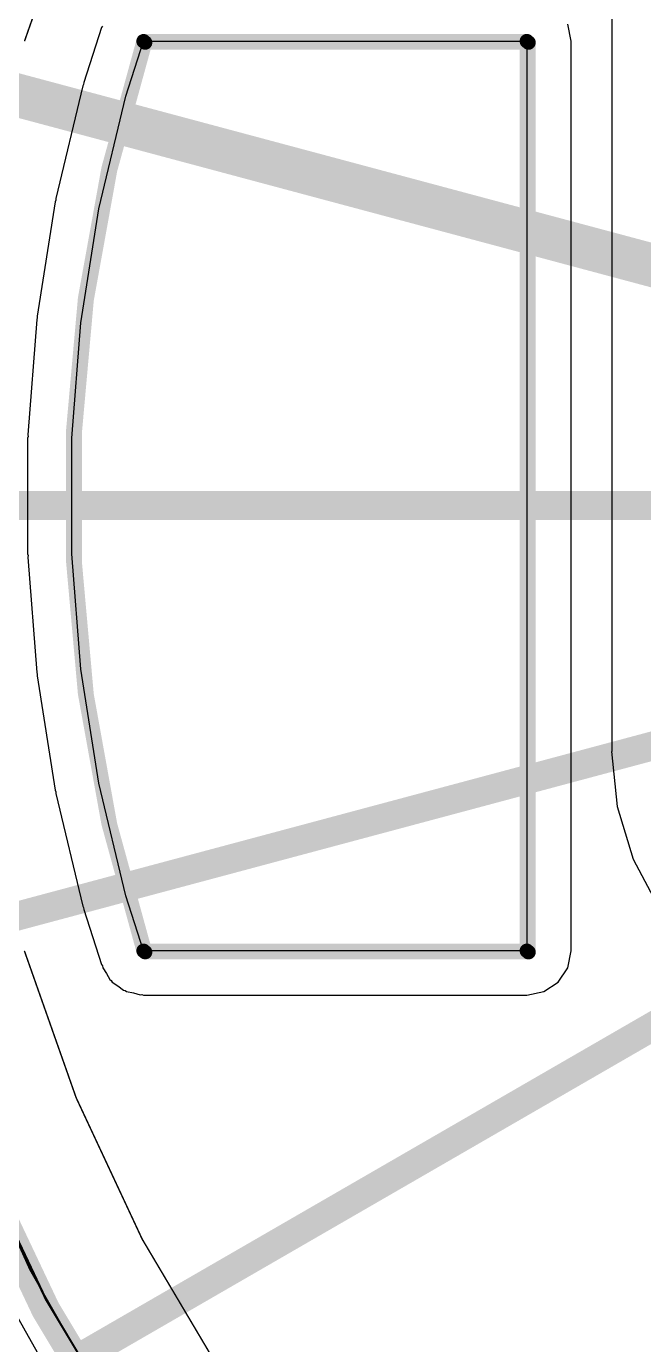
# Model space of a CAD drawing. Header units: inches. Extents: x -18 to 217, y -14 to 159.
# Drawn here: x 22.41 to 27.84, y 12.09 to 23.68 of the extents above; entities that cross this region are included whole.
import ezdxf

# ---------------------------------------------------------------- set-up
doc = ezdxf.new("R2010")
doc.units = ezdxf.units.IN
for name, color, linetype in [('Board Outline', 216, 'Continuous'), ('Bottom Layer', 5, 'Continuous'), ('Dimension', 6, 'Continuous'), ('Fabrication', 76, 'Continuous'), ('Mechanical 4', 56, 'Continuous'), ('Multi-Layer', 9, 'Continuous'), ('Top Layer', 1, 'Continuous'), ('Top Overlay', 2, 'Continuous')]:
    doc.layers.add(name, color=color, linetype=linetype)

msp = doc.modelspace()

# ---------------------------------------------------------------- linework, layer by layer
at = {"layer": 'Board Outline', "const_width": 0.127}
for points in [[(23.442, 15.55, -0.157671), (23.442, 23.55)], [(23.442, 15.55, -0.157671), (23.442, 23.55)], [(23.442, 15.55, -0.157671), (23.442, 23.55)], [(23.442, 15.55, -0.157671), (23.442, 23.55)], [(23.455, 15.538, -0.157671), (23.455, 23.538)], [(23.455, 15.538, -0.157671), (23.455, 23.538)], [(23.455, 15.538, -0.157671), (23.455, 23.538)], [(23.455, 15.538, -0.157671), (23.455, 23.538)]]:
    msp.add_lwpolyline(points, format="xyb", dxfattribs=at)
for points in [[(23.442, 23.55), (26.811, 23.55)], [(23.442, 23.55), (26.811, 23.55)], [(23.442, 23.55), (26.811, 23.55)], [(23.442, 23.55), (26.811, 23.55)], [(23.455, 23.538), (26.825, 23.538)], [(23.455, 23.538), (26.825, 23.538)], [(23.455, 23.538), (26.825, 23.538)], [(23.455, 23.538), (26.825, 23.538)], [(26.811, 15.55), (26.811, 23.55)], [(26.811, 15.55), (26.811, 23.55)], [(26.811, 15.55), (26.811, 23.55)], [(26.811, 15.55), (26.811, 23.55)], [(26.825, 15.538), (26.825, 23.538)], [(26.825, 15.538), (26.825, 23.538)], [(26.825, 15.538), (26.825, 23.538)], [(26.825, 15.538), (26.825, 23.538)], [(23.442, 15.55), (26.811, 15.55)], [(23.442, 15.55), (26.811, 15.55)], [(23.442, 15.55), (26.811, 15.55)], [(23.442, 15.55), (26.811, 15.55)], [(23.455, 15.538), (26.825, 15.538)], [(23.455, 15.538), (26.825, 15.538)], [(23.455, 15.538), (26.825, 15.538)], [(23.455, 15.538), (26.825, 15.538)]]:
    msp.add_lwpolyline(points, dxfattribs=at)
at = {"layer": 'Board Outline', "const_width": 0.0635}
for points in [[(23.41, 23.55, 1), (23.473, 23.55, 1)], [(23.41, 23.55, 1), (23.473, 23.55, 1)], [(23.41, 23.55, 1), (23.473, 23.55, 1)], [(23.41, 23.55, 1), (23.473, 23.55, 1)], [(23.41, 23.55, 1), (23.473, 23.55, 1)], [(23.41, 23.55, 1), (23.473, 23.55, 1)], [(23.41, 23.55, 1), (23.473, 23.55, 1)], [(23.41, 23.55, 1), (23.473, 23.55, 1)], [(23.424, 23.538, 1), (23.487, 23.538, 1)], [(23.424, 23.538, 1), (23.487, 23.538, 1)], [(23.424, 23.538, 1), (23.487, 23.538, 1)], [(23.424, 23.538, 1), (23.487, 23.538, 1)], [(23.424, 23.538, 1), (23.487, 23.538, 1)], [(23.424, 23.538, 1), (23.487, 23.538, 1)], [(23.424, 23.538, 1), (23.487, 23.538, 1)], [(23.424, 23.538, 1), (23.487, 23.538, 1)], [(26.779, 23.55, 1), (26.843, 23.55, 1)], [(26.779, 23.55, 1), (26.843, 23.55, 1)], [(26.779, 23.55, 1), (26.843, 23.55, 1)], [(26.779, 23.55, 1), (26.843, 23.55, 1)], [(26.779, 23.55, 1), (26.843, 23.55, 1)], [(26.779, 23.55, 1), (26.843, 23.55, 1)], [(26.779, 23.55, 1), (26.843, 23.55, 1)], [(26.779, 23.55, 1), (26.843, 23.55, 1)], [(26.793, 23.538, 1), (26.857, 23.538, 1)], [(26.793, 23.538, 1), (26.857, 23.538, 1)], [(26.793, 23.538, 1), (26.857, 23.538, 1)], [(26.793, 23.538, 1), (26.857, 23.538, 1)], [(26.793, 23.538, 1), (26.857, 23.538, 1)], [(26.793, 23.538, 1), (26.857, 23.538, 1)], [(26.793, 23.538, 1), (26.857, 23.538, 1)], [(26.793, 23.538, 1), (26.857, 23.538, 1)], [(23.41, 15.55, 1), (23.473, 15.55, 1)], [(23.41, 15.55, 1), (23.473, 15.55, 1)], [(23.41, 15.55, 1), (23.473, 15.55, 1)], [(23.41, 15.55, 1), (23.473, 15.55, 1)], [(23.41, 15.55, 1), (23.473, 15.55, 1)], [(23.41, 15.55, 1), (23.473, 15.55, 1)], [(23.41, 15.55, 1), (23.473, 15.55, 1)], [(23.41, 15.55, 1), (23.473, 15.55, 1)], [(23.424, 15.538, 1), (23.487, 15.538, 1)], [(23.424, 15.538, 1), (23.487, 15.538, 1)], [(23.424, 15.538, 1), (23.487, 15.538, 1)], [(23.424, 15.538, 1), (23.487, 15.538, 1)], [(23.424, 15.538, 1), (23.487, 15.538, 1)], [(23.424, 15.538, 1), (23.487, 15.538, 1)], [(23.424, 15.538, 1), (23.487, 15.538, 1)], [(23.424, 15.538, 1), (23.487, 15.538, 1)], [(26.779, 15.55, 1), (26.843, 15.55, 1)], [(26.779, 15.55, 1), (26.843, 15.55, 1)], [(26.779, 15.55, 1), (26.843, 15.55, 1)], [(26.779, 15.55, 1), (26.843, 15.55, 1)], [(26.779, 15.55, 1), (26.843, 15.55, 1)], [(26.779, 15.55, 1), (26.843, 15.55, 1)], [(26.779, 15.55, 1), (26.843, 15.55, 1)], [(26.779, 15.55, 1), (26.843, 15.55, 1)], [(26.793, 15.538, 1), (26.857, 15.538, 1)], [(26.793, 15.538, 1), (26.857, 15.538, 1)], [(26.793, 15.538, 1), (26.857, 15.538, 1)], [(26.793, 15.538, 1), (26.857, 15.538, 1)], [(26.793, 15.538, 1), (26.857, 15.538, 1)], [(26.793, 15.538, 1), (26.857, 15.538, 1)], [(26.793, 15.538, 1), (26.857, 15.538, 1)], [(26.793, 15.538, 1), (26.857, 15.538, 1)]]:
    msp.add_lwpolyline(points, format="xyb", close=True, dxfattribs=at)
at = {"layer": 'Bottom Layer'}
for p, q in [((23.072, 23.669), (22.916, 23.186)), ((23.08, 23.683), (23.072, 23.669)), ((27.199, 23.55), (27.17, 23.699)), ((27.199, 15.55), (27.199, 23.55)), ((22.907, 23.156), (22.671, 22.167)), ((22.914, 23.17), (22.907, 23.156)), ((22.916, 23.186), (22.914, 23.17)), ((22.67, 22.152), (22.665, 22.137)), ((22.671, 22.167), (22.67, 22.152)), ((22.665, 22.137), (22.507, 21.133)), ((22.503, 21.103), (22.424, 20.089)), ((22.507, 21.118), (22.503, 21.103)), ((22.507, 21.133), (22.507, 21.118)), ((22.426, 20.074), (22.423, 20.058)), ((22.423, 20.058), (22.423, 19.041)), ((22.424, 20.089), (22.426, 20.074)), ((22.423, 19.041), (22.426, 19.026)), ((22.426, 19.026), (22.424, 19.011)), ((22.424, 19.011), (22.503, 17.997)), ((22.503, 17.997), (22.507, 17.982)), ((22.507, 17.982), (22.507, 17.967)), ((22.507, 17.967), (22.665, 16.962)), ((22.665, 16.962), (22.67, 16.948)), ((22.67, 16.948), (22.671, 16.933)), ((22.671, 16.933), (22.907, 15.943)), ((22.907, 15.943), (22.914, 15.93)), ((22.914, 15.93), (22.916, 15.914)), ((22.916, 15.914), (23.072, 15.43)), ((27.17, 15.401), (27.199, 15.55)), ((23.072, 15.43), (23.08, 15.417)), ((23.08, 15.417), (23.083, 15.401)), ((23.083, 15.401), (23.116, 15.351)), ((23.116, 15.351), (23.146, 15.298)), ((27.086, 15.275), (27.17, 15.401)), ((23.146, 15.298), (23.158, 15.288)), ((23.158, 15.288), (23.167, 15.275)), ((23.167, 15.275), (23.217, 15.242)), ((23.217, 15.242), (23.265, 15.204)), ((23.265, 15.204), (23.28, 15.2)), ((23.28, 15.2), (23.293, 15.191)), ((23.293, 15.191), (23.352, 15.179)), ((26.811, 15.161), (26.96, 15.191)), ((26.96, 15.191), (27.086, 15.275)), ((23.352, 15.179), (23.411, 15.163)), ((23.411, 15.163), (23.426, 15.165)), ((23.426, 15.165), (23.442, 15.161)), ((23.442, 15.161), (26.811, 15.161))]:
    msp.add_line(p, q, dxfattribs=at)
at = {"layer": 'Dimension', "const_width": 0.254}
for points in [[(58.31, 19.467, 1), (13.31, 19.467, 1)], [(54.56, 19.467, 1), (17.06, 19.467, 1)]]:
    msp.add_lwpolyline(points, format="xyb", close=True, dxfattribs=at)
at = {"layer": 'Dimension'}
for points, const_width in [([(11.511, 5.4), (60.306, 33.609)], 0.254), ([(11.03, 12.827), (59.327, 25.768)], 0.254), ([(12.303, 25.762), (61.168, 12.669)], 0.381), ([(11.711, 19.467), (61.711, 19.467)], 0.254)]:
    msp.add_lwpolyline(points, dxfattribs=dict(at, const_width=const_width))
at = {"layer": 'Fabrication', "const_width": 0.0127}
for points in [[(22.395, 23.55, -0.436929), (40.83, 32.619)], [(22.395, 23.55, -0.436929), (40.83, 32.619)], [(53.194, 31.333, -1.1671), (15.675, 13.587)], [(53.194, 31.333, -1.1671), (15.675, 13.587)], [(53.194, 31.333, -1.1671), (15.675, 13.587)], [(53.194, 31.333, -1.1671), (15.675, 13.587)], [(54.511, 31.138, -1.205705), (14.177, 15.55)], [(54.511, 31.138, -1.205705), (14.177, 15.55)], [(46.068, 30.495, -1.250986), (21.846, 14.074)], [(46.068, 30.495, -1.250986), (21.846, 14.074)], [(46.068, 30.495, -1.250986), (21.846, 14.074)], [(46.068, 30.495, -1.250986), (21.846, 14.074)], [(44.83, 30.257, -1.342703), (22.394, 15.55)]]:
    msp.add_lwpolyline(points, format="xyb", dxfattribs=at)
at = {"layer": 'Mechanical 4', "const_width": 0.0127}
for points in [[(50.811, 19.55, 1), (20.811, 19.55, 1)], [(50.811, 19.55, 1), (20.811, 19.55, 1)], [(50.811, 19.55, 1), (20.811, 19.55, 1)], [(50.811, 19.55, 1), (20.811, 19.55, 1)], [(50.825, 19.538, 1), (20.825, 19.538, 1)], [(50.825, 19.538, 1), (20.825, 19.538, 1)], [(50.825, 19.538, 1), (20.825, 19.538, 1)], [(50.825, 19.538, 1), (20.825, 19.538, 1)]]:
    msp.add_lwpolyline(points, format="xyb", close=True, dxfattribs=at)
at = {"layer": 'Multi-Layer'}
for p, q in [((23.285, 23.066), (23.442, 23.55)), ((23.442, 23.55), (23.442, 23.55)), ((23.442, 23.55), (26.811, 23.55)), ((26.811, 23.55), (26.811, 15.55)), ((23.049, 22.077), (23.285, 23.066)), ((22.89, 21.072), (23.049, 22.077)), ((22.811, 20.058), (22.89, 21.072)), ((22.811, 19.041), (22.811, 20.058)), ((22.89, 18.028), (22.811, 19.041)), ((23.049, 17.023), (22.89, 18.028)), ((23.285, 16.034), (23.049, 17.023)), ((23.442, 15.55), (23.285, 16.034)), ((26.811, 15.55), (23.442, 15.55))]:
    msp.add_line(p, q, dxfattribs=at)
at = {"layer": 'Top Layer'}
for p, q in [((27.558, 30.195), (27.558, 17.303)), ((23.072, 23.669), (22.916, 23.186)), ((23.08, 23.683), (23.072, 23.669)), ((27.199, 23.55), (27.17, 23.699)), ((27.199, 15.55), (27.199, 23.55)), ((22.907, 23.156), (22.671, 22.167)), ((22.914, 23.17), (22.907, 23.156)), ((22.916, 23.186), (22.914, 23.17)), ((22.67, 22.152), (22.665, 22.137)), ((22.671, 22.167), (22.67, 22.152)), ((22.665, 22.137), (22.507, 21.133)), ((22.503, 21.103), (22.424, 20.089)), ((22.507, 21.118), (22.503, 21.103)), ((22.507, 21.133), (22.507, 21.118)), ((22.426, 20.074), (22.423, 20.058)), ((22.423, 20.058), (22.423, 19.041)), ((22.424, 20.089), (22.426, 20.074)), ((22.423, 19.041), (22.426, 19.026)), ((22.426, 19.026), (22.424, 19.011)), ((22.424, 19.011), (22.503, 17.997)), ((22.503, 17.997), (22.507, 17.982)), ((22.507, 17.982), (22.507, 17.967)), ((22.507, 17.967), (22.665, 16.962)), ((27.558, 17.303), (27.556, 17.302)), ((27.556, 17.302), (27.604, 16.819)), ((22.665, 16.962), (22.67, 16.948)), ((22.67, 16.948), (22.671, 16.933)), ((22.671, 16.933), (22.907, 15.943)), ((27.604, 16.819), (27.744, 16.355)), ((27.744, 16.355), (27.973, 15.926)), ((22.907, 15.943), (22.914, 15.93)), ((22.914, 15.93), (22.916, 15.914)), ((22.916, 15.914), (23.072, 15.43)), ((27.17, 15.401), (27.199, 15.55)), ((23.072, 15.43), (23.08, 15.417)), ((23.08, 15.417), (23.083, 15.401)), ((23.083, 15.401), (23.116, 15.351)), ((23.116, 15.351), (23.146, 15.298)), ((27.086, 15.275), (27.17, 15.401)), ((23.146, 15.298), (23.158, 15.288)), ((23.158, 15.288), (23.167, 15.275)), ((23.167, 15.275), (23.217, 15.242)), ((23.217, 15.242), (23.265, 15.204)), ((23.265, 15.204), (23.28, 15.2)), ((23.28, 15.2), (23.293, 15.191)), ((23.293, 15.191), (23.352, 15.179)), ((26.811, 15.161), (26.96, 15.191)), ((26.96, 15.191), (27.086, 15.275)), ((23.352, 15.179), (23.411, 15.163)), ((23.411, 15.163), (23.426, 15.165)), ((23.426, 15.165), (23.442, 15.161)), ((23.442, 15.161), (26.811, 15.161)), ((22.642, 11.781), (22.161, 12.632))]:
    msp.add_line(p, q, dxfattribs=at)
at = {"layer": 'Top Layer', "const_width": 2.032}
msp.add_lwpolyline([(23.96, 38.675, -0.53877), (58.062, 22.885)], format="xyb", dxfattribs=at)
at = {"layer": 'Top Overlay', "const_width": 0.254}
msp.add_lwpolyline([(50.81, 19.467, 1), (20.81, 19.467, 1)], format="xyb", close=True, dxfattribs=at)

doc.saveas('drawing.dxf')
